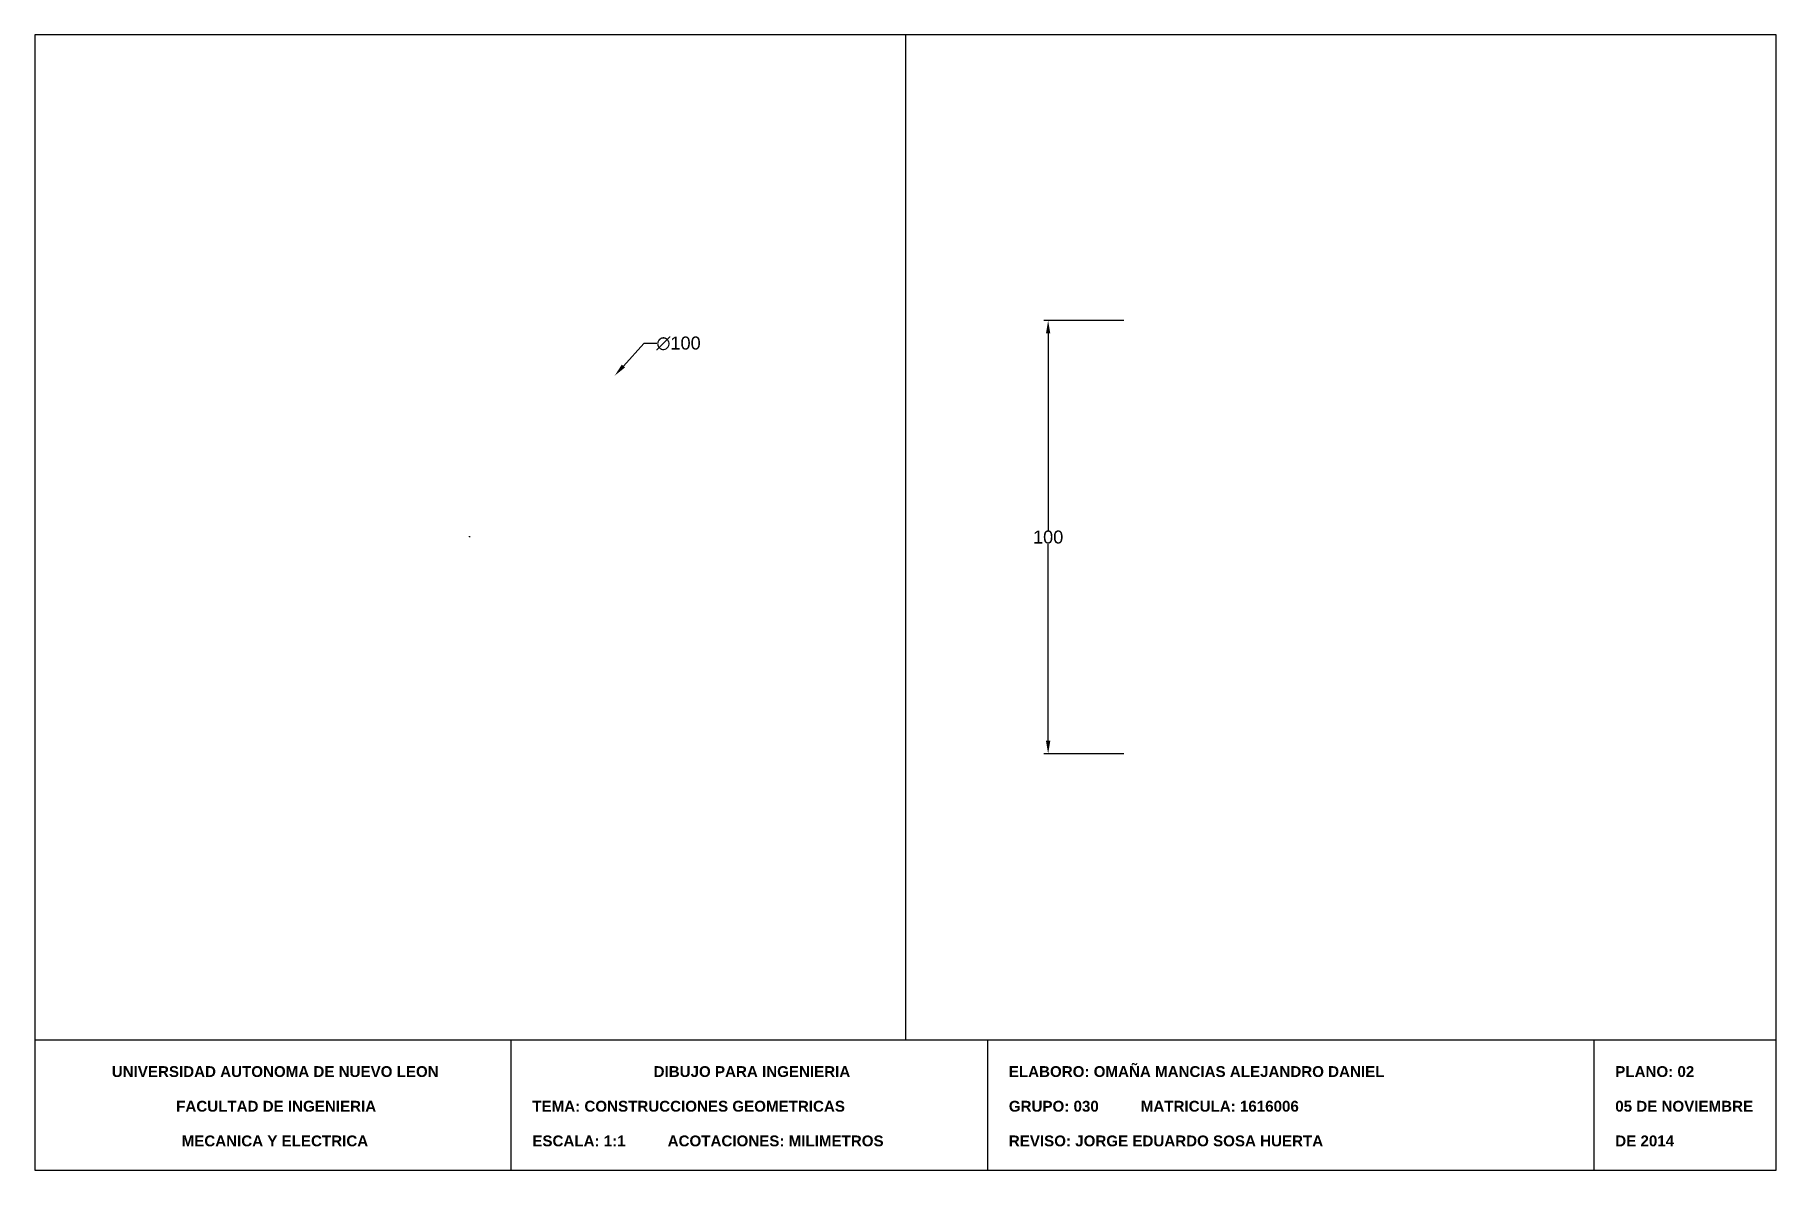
# Model space of a CAD drawing. Header units: millimetres. Extents: x 20 to 422, y 10 to 272.
import ezdxf

# ---------------------------------------------------------------- set-up
doc = ezdxf.new("R2010")
doc.units = ezdxf.units.MM
doc.styles.get("Standard").update_dxf_attribs({"font": 'Arial.ttf'})
doc.dimstyles.get("Standard").update_dxf_attribs({"dimtxt": 3, "dimasz": 3, "dimexe": 1, "dimexo": 0.0625, "dimgap": 0.09, "dimtad": 0, "dimtih": 1, "dimtoh": 1, "dimdec": 0, "dimzin": 0, "dimdsep": 46, "dimtxsty": 'Standard', "dimcen": 0.09, "dimadec": 0, "dimazin": 0, "dimtfac": 1, "dimtdec": 0, "dimtofl": 0, "dimtmove": 0, "dimatfit": 3, "dimfxl": 1, "dimtolj": 1, "dimtzin": 0, "dimarcsym": 0})

# ---------------------------------------------------------------- blocks, each defined once
blk = doc.blocks.new('*D3')
at = {"color": 0, "lineweight": -2, "transparency": 16777216}
for p, q in [((160.57, 200.78), (155.88, 195.57)), ((163.57, 200.78), (160.57, 200.78)), ((120.29, 156.22), (120.47, 156.22)), ((120.38, 156.13), (120.38, 156.31))]:
    blk.add_line(p, q, dxfattribs=at)
at = {"color": 0, "transparency": 16777216}
blk.add_solid([(155.51, 195.91), (156.25, 195.24), (153.87, 193.35)], dxfattribs=at)
at = {"layer": 'Defpoints', "color": 0, "transparency": 16777216}
for p in [(153.87, 193.35), (86.89, 119.09)]:
    blk.add_point(p, dxfattribs=at)
at = {"color": 0, "transparency": 16777216, "insert": (168.6, 200.78), "char_height": 3, "attachment_point": 5}
blk.add_mtext('\\A1;∅100', dxfattribs=at)
blk = doc.blocks.new('*D4')
at = {"color": 0, "lineweight": -2, "transparency": 16777216}
for p, q in [((271.4, 206.09), (252.93, 206.09)), ((253.93, 203.09), (253.93, 157.7)), ((253.93, 109.09), (253.93, 154.48)), ((271.4, 106.09), (252.93, 106.09))]:
    blk.add_line(p, q, dxfattribs=at)
at = {"color": 0, "transparency": 16777216}
for points in [[(253.43, 203.09), (254.43, 203.09), (253.93, 206.09)], [(253.43, 109.09), (254.43, 109.09), (253.93, 106.09)]]:
    blk.add_solid(points, dxfattribs=at)
at = {"layer": 'Defpoints', "color": 0, "transparency": 16777216}
for p in [(271.46, 206.09), (253.93, 106.09), (271.46, 106.09)]:
    blk.add_point(p, dxfattribs=at)
at = {"color": 0, "transparency": 16777216, "insert": (253.93, 156.09), "char_height": 3, "attachment_point": 5}
blk.add_mtext('\\A1;100', dxfattribs=at)

msp = doc.modelspace()

# ---------------------------------------------------------------- linework, layer by layer
msp.add_line((221, 272), (221, 40))
for points in [[(20, 10), (422, 10), (422, 272), (20, 272)], [(20, 10), (422, 10), (422, 40), (20, 40)], [(20, 10), (130, 10), (130, 40), (20, 40)], [(20, 10), (240, 10), (240, 40), (20, 40)], [(20, 10), (380, 10), (380, 40), (20, 40)]]:
    msp.add_lwpolyline(points, close=True)

# ---------------------------------------------------------------- texts
at = {"char_height": 2.5, "attachment_point": 1}
for s, width, insert in [('\\pi17.758;{\\fArial|b1|i0|c0|p34;UNIVERSIDAD AUTONOMA DE NUEVO LEON}', 109.6978, (20, 34)), ('\\pi32.848;{\\fArial|b1|i0|c0|p34;DIBUJO PARA INGENIERIA}', 110, (130, 34)), ('{\\fArial|b1|i0|c0|p34;     ELABORO: OMAÑA MANCIAS ALEJANDRO DANIEL}', 140, (240, 34)), ('{\\fArial|b1|i0|c0|p34;     PLANO: 02}', 42, (380, 34)), ('\\pi32.626;{\\fArial|b1|i0|c0|p34;FACULTAD DE INGENIERIA }', 110, (20, 26)), ('{\\fArial|b1|i0|c0|p34;     TEMA: CONSTRUCCIONES GEOMETRICAS}', 110, (130, 26)), ('{\\fArial|b1|i0|c0|p34;     GRUPO: 030          MATRICULA: 1616006}', 140, (240, 26)), ('{\\fArial|b1|i0|c0|p34;     }', 42, (380, 26)), ('     {\\fArial|b1|i0|c0|p34;05 DE NOVIEMBRE}', 42, (380, 26)), ('\\pi33.888;{\\fArial|b1|i0|c0|p34;MECANICA Y ELECTRICA}', 110, (20, 18)), ('{\\fArial|b1|i0|c0|p34;     ESCALA: 1:1          ACOTACIONES: MILIMETROS}', 110, (130, 18)), ('{\\fArial|b1|i0|c0|p34;     REVISO: JORGE EDUARDO SOSA HUERTA}', 140, (240, 18)), ('     {\\fArial|b1|i0|c0|p34;DE 2014}', 42, (380, 18))]:
    msp.add_mtext_dynamic_manual_height_columns(s, width=width, gutter_width=12.5, heights=[0], dxfattribs=dict(at, insert=insert))

# ---------------------------------------------------------------- dimensions: what is measured, and where the dimension line sits
dim = msp.add_linear_dim(base=(253.93, 106.09), p1=(271.46, 206.09), p2=(271.46, 106.09), angle=90, dimstyle='Standard')
dim.commit()
dim.dimension.update_dxf_attribs({"geometry": '*D4', "text_midpoint": (253.93, 156.09)})
dim = msp.add_diameter_dim_2p(p1=(86.89, 119.09), p2=(153.87, 193.35), dimstyle='Standard')
dim.commit()
dim.dimension.update_dxf_attribs({"geometry": '*D3', "text_midpoint": (168.6, 200.78), "dimtype": 163})

doc.saveas('drawing.dxf')
